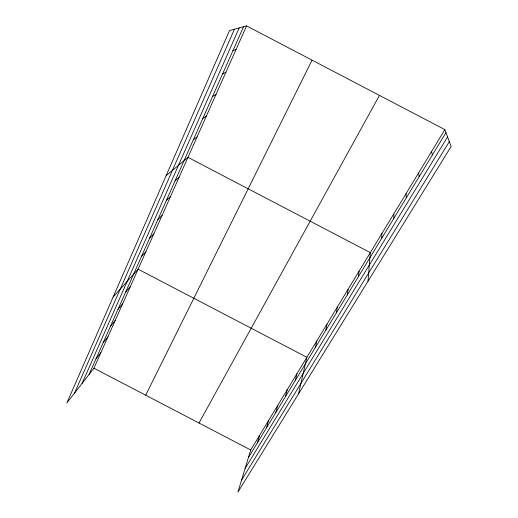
<?xml version="1.0" encoding="UTF-8"?>
<svg xmlns="http://www.w3.org/2000/svg" width="518" height="518" viewBox="0 0 518 518"><rect width="100%" height="100%" fill="white"/><g stroke="black" fill="none" stroke-linecap="round" stroke-linejoin="round"><path stroke-width="0.78" d="M381.708 238.306L381.902 233.514M368.026 281.196L370.325 252.622L187.969 157.343L166.103 175.719M358.43 276.599L359.052 271.225M347.261 294.975L348.07 289.335M336.376 312.872L337.38 306.986M325.783 330.309L326.955 324.184M315.456 347.293L316.796 340.948M298.53 393.835L306.889 357.297L138.092 269.179L113.112 297.067M295.279 380.477L296.931 373.718M285.431 396.684L287.231 389.737M275.822 412.477L277.765 405.354M266.459 427.887L268.525 420.597M257.323 442.916L259.512 435.47M444.865 129.61L250.712 449.987L237.911 492.1L451.12 146.51L444.865 129.61L246.581 25.9L229.487 30.594L66.88 402.92L93.933 368.207L246.581 25.9M74.547 393.084L234.414 29.241M82.077 383.424L239.193 27.927M89.051 374.475L243.557 26.729M145.688 395.208L312.05 60.14M198.996 423.012L379.461 95.403M248.407 457.588L445.972 132.602M245.105 468.44L447.571 136.914M241.537 480.167L449.313 141.634M96.024 358.78L100.848 352.7M103.173 342.702L107.938 336.81M110.496 326.217L115.197 320.525M118.007 309.311L122.636 303.839M125.706 291.971L130.271 286.732M141.485 256.468L145.882 251.716M149.56 238.293L153.872 233.799M157.848 219.638L162.063 215.43M166.356 200.492L170.474 196.575M175.097 180.821L179.105 177.214M193.298 139.854L197.073 136.927M202.784 118.499L206.429 115.948M212.542 96.542L216.045 94.38M222.585 73.944L225.939 72.203M232.919 50.686L236.111 49.385M93.933 368.207L250.712 449.987M431.552 151.586L432.368 154.986M418.609 172.941L419.153 176.722M406.034 193.7L406.313 197.837M393.803 213.882L393.842 218.356"/></g></svg>
